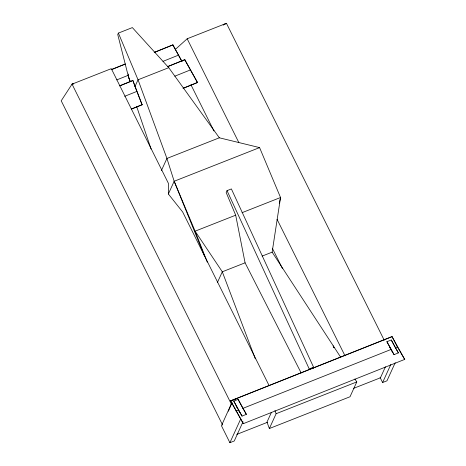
<?xml version="1.0" encoding="UTF-8"?>
<svg xmlns="http://www.w3.org/2000/svg" width="466" height="466" viewBox="0 0 466 466"><rect width="100%" height="100%" fill="white"/><g stroke="black" fill="none" stroke-linecap="round" stroke-linejoin="round"><path stroke-width="0.7" d="M269.162 385.714L182.649 211.954L168.36 193.996L168.424 183.383L111.31 68.665L72.044 84.142L61.209 100.802L222.661 425.085M130.282 81.48L128.301 76.156L128.354 73.983M340.5 356.956L272.144 252.153L280.538 197.514L259.585 147.6L219.335 137.796L166.927 158.446L161.405 170.568M279.332 203.17L280.538 197.514L242.075 212.671M228.41 411.216L231.969 402.63M231.87 402.624L221.443 425.726L229.895 442.7L234.258 440.982L243.013 421.771M219.335 137.796L168.756 67.675L132.356 27.593L118.393 33.092L117.741 34.525L128.301 76.156M119.756 85.785L132.967 80.484L119.704 85.901M131.296 109.155L142.136 104.71L134.983 86.49L138.041 79.779L168.756 67.675M154.811 52.239L172.921 44.882L182.014 61.43M167.544 66.708L184.827 59.683L197.543 82.482L183.086 88.377M168.36 193.996L174.168 181.257L166.927 158.446L138.041 79.779L118.393 33.092M312.995 368.536L313.589 367.231L231.386 188.928L227.024 190.646L226.173 192.516L235.685 215.187L245.081 262.818L301.158 372.94M217.476 282.373L222.299 271.795L245.081 262.818M404.791 359.373L243.339 423.664L230.577 400.882L392.023 336.592L404.738 359.49L397.446 347.001L392.023 336.592M236.046 411.175L238.54 410.092L242.023 416.091L246.374 414.356L238.132 399.385L233.757 401.086L238.54 410.092M229.895 442.7L240.765 418.852M243.339 423.664L230.623 400.766M271.375 412.474L266.983 422.109L269.365 428.539L350.018 396.758L356.781 381.922L354.882 379.009M269.365 428.539L276.128 413.703L356.781 381.922M385.452 366.783L380.437 377.786L353.432 388.423M397.446 347.001L395.384 347.729L391.271 339.988L386.897 341.683L394.038 354.661L398.383 352.902L391.271 339.988M380.105 377.495L382.603 382.528L390.863 364.406M395.226 362.688L386.966 380.809L382.603 382.528M384.211 340.186L226.441 23.3L187.175 38.771L175.257 49.489M111.281 69.615L125.272 63.999M154.194 52.396L172.921 44.882M111.228 69.725L125.226 64.11M116.745 79.907L128.08 75.364M163.007 61.349L178.391 55.18M167.591 66.591L184.827 59.683M124.719 96.287L136.788 91.441M174.808 76.191L190.297 69.976M131.348 109.038L142.136 104.71M183.138 88.26L197.543 82.482M230.577 400.882L391.97 336.708M238.132 399.385L242.897 408.362L391.026 349.465M204.79 256.719L174.168 181.257L259.585 147.6M235.685 215.187L195.114 231.177L174.168 181.257M262.131 256.102L272.144 252.153M313.589 367.231L309.226 368.95L227.024 190.646M233.064 399.985L237.427 398.267M236.763 434.399L267.449 422.307M72.044 84.142L73.442 83.886L72.044 84.142L231.427 404.278M395.384 347.729L398.383 352.902M391.988 351.329L392.663 352.494M197.491 82.593L184.775 59.794M181.961 61.547L172.869 44.992M242.897 408.362L246.374 414.356M238.493 410.202L239.879 412.608M386.897 341.683L394.038 354.661M233.757 401.086L242.023 416.091M389.675 347.129L390.974 349.576M334.122 347.718L333.155 345.9L334.07 347.828M236.116 405.735L237.474 408.286M187.175 38.771L238.837 142.544M277.025 219.241L345.026 355.832M190.932 84.742L213.958 130.987M272.325 248.215L282.373 268.404M142.083 104.821L133.142 81.265M207.277 262.137L195.114 231.177L222.299 271.795L255.321 358.855M274.923 410.523L276.128 413.703M130.195 81.509L128.447 76.797L128.762 78.195M136.701 106.592L151.083 149.056M132.967 80.484L134.983 86.49M226.441 23.3L223.202 24.96L226.441 23.3"/></g></svg>
